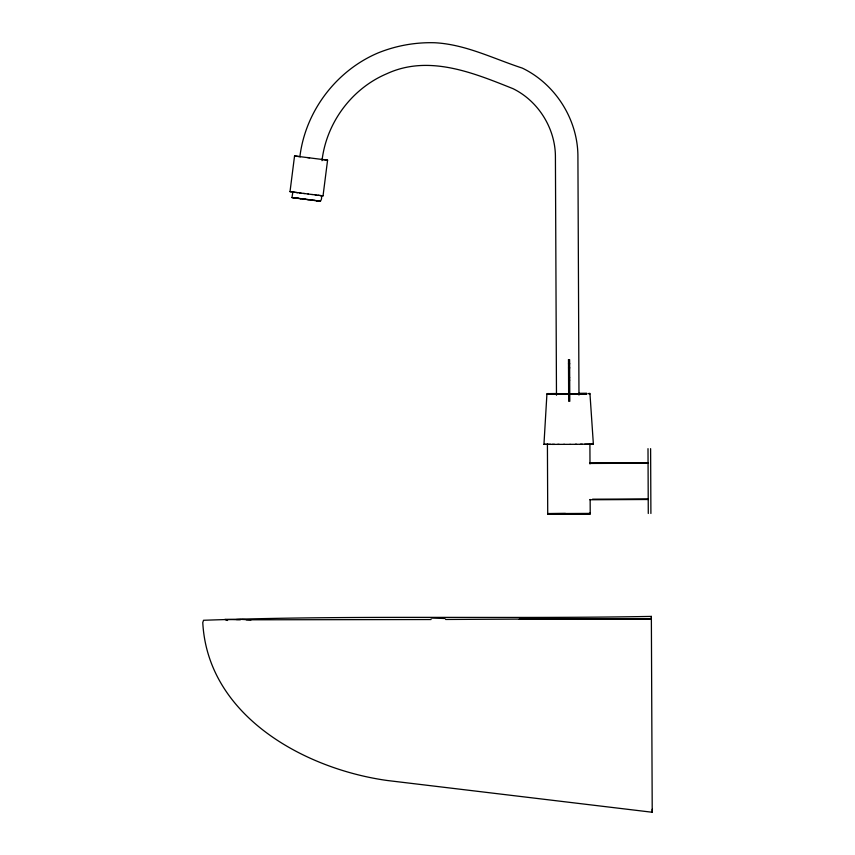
<?xml version="1.0" encoding="UTF-8"?>
<svg xmlns="http://www.w3.org/2000/svg" width="855" height="855" viewBox="0 0 855 855"><rect width="100%" height="100%" fill="white"/><g stroke="black" fill="none" stroke-linecap="round" stroke-linejoin="round"><path stroke-width="1.28" d="M554.564 444.376L543.951 444.365L546.944 393.631L549.156 393.578M297.786 192.674L290.016 191.648L294.548 155.963L327.583 160.152L323.04 195.838L317.964 195.229M295.456 198.029L291.983 197.569L292.848 191.99M318.242 200.925C321.587 203.511 322.966 194.855 319.973 195.474M299.923 156.422C305.481 111.3 336.122 70.751 377.953 52.978C395.993 45.657 415.348 42.173 434.81 42.75C465.59 44.353 493.506 58.717 522.33 68.111C555.558 84.132 577.969 119.711 577.916 156.615L578.974 395.063M322.004 160.708C326.375 122.885 351.662 88.599 386.791 73.744C428.772 54.303 473.392 72.846 513.021 88.674C538.575 101.2 555.579 128.795 555.419 157.235L556.477 395.245M577.905 619.373L584.841 618.86M578.172 619.084L651.371 619.031L651.36 616.402C502.313 619.138 352.388 614.948 203.533 620.281L202.774 622.59C207.733 715.859 304.209 768.891 387.187 780.487L652.226 812.25L651.36 616.402M591.949 619.373L594.033 618.892L590.527 618.87M546.944 394.176L549.156 394.123M543.951 444.365L546.495 444.301M547.798 444.322L550.919 444.376M592.932 443.617L592.141 443.563M588.86 393.407L589.939 393.428L593.37 444.13L580.417 444.269M547.414 443.798L547.724 514.144L590.217 513.951L590.153 499.459M590.217 513.951L547.724 514.144M236.407 619.533L241.228 619.426M589.523 444.173L584.617 444.237M556.99 393.524L549.957 393.621L556.178 393.642M578.675 393.546L586.925 393.439L578.696 393.418M579.156 618.838L445.605 619.469M575.426 444.301L582.341 444.269M568.49 359.709L569.612 359.699L569.793 401.294L568.671 401.305L568.49 359.602M568.5 363.407L569.633 363.407M568.511 363.963L569.633 363.963M568.522 367.682L569.644 367.682M568.522 368.088L569.654 368.088M568.564 377.739L569.697 377.739M568.575 380.197L569.708 380.186M568.639 394.166L586.925 393.984L549.957 394.166L569.58 394.144M569.975 444.333L576.527 444.311M589.736 462.897L648.069 462.641M589.736 463.453L648.069 463.196M592.547 499.192L648.229 498.946M589.897 499.758L648.229 499.502M565.476 513.428L547.724 513.599L590.217 513.406L589.159 513.385M431.102 619.533L246.251 619.8M557.631 444.386L564.428 444.354M563.744 444.365L570.189 444.344M552.266 444.397L559.17 444.365M547.104 618.935L563.263 619.084L519.209 619.277L651.371 619.031M240.319 619.747L224.886 619.415L227.569 620.495M588.86 393.952L589.939 393.973M592.141 444.108L593.37 444.13M290.016 191.648L291.48 191.798M291.983 197.569L294.28 197.826M431.102 618.026L445.038 618.507M241.869 619.415L251.007 619.886M296.119 198.05L293.105 197.708L293.863 197.815M316.393 200.701L319.407 201.043L318.659 200.936M315.217 194.897L319.257 195.4M295.253 197.933L298.662 198.36M313.86 200.391L317.258 200.807M307.469 157.534L309.585 157.801M311.904 194.48L316.072 195.004M308.014 194L312.235 194.534M298.01 198.275L305.075 199.172M310.803 200.006L314.501 200.476M307.437 199.578L311.188 200.059M303.685 193.444L308.249 194.021M304.979 199.151L308.708 199.632M303.803 199.119L307.543 199.6M299.56 192.92L304.508 193.54M308.516 199.61L312.278 200.081M300.233 198.659L303.995 199.14M295.905 192.439L300.939 193.08M311.808 200.027L317.975 200.829M297.07 198.253L300.704 198.723M321.694 159.351L327.583 160.152M300.436 156.754L294.548 155.963M294.537 197.922L297.797 198.339M295.242 192.343L292.688 191.99M317.055 200.711L320.529 201.182M322.1 195.699L323.04 195.838M650.612 448.64L650.901 513.481M652.205 809.311L652.226 812.25M648.005 448.651L648.282 513.492M589.907 443.595L589.993 463.902"/></g></svg>
